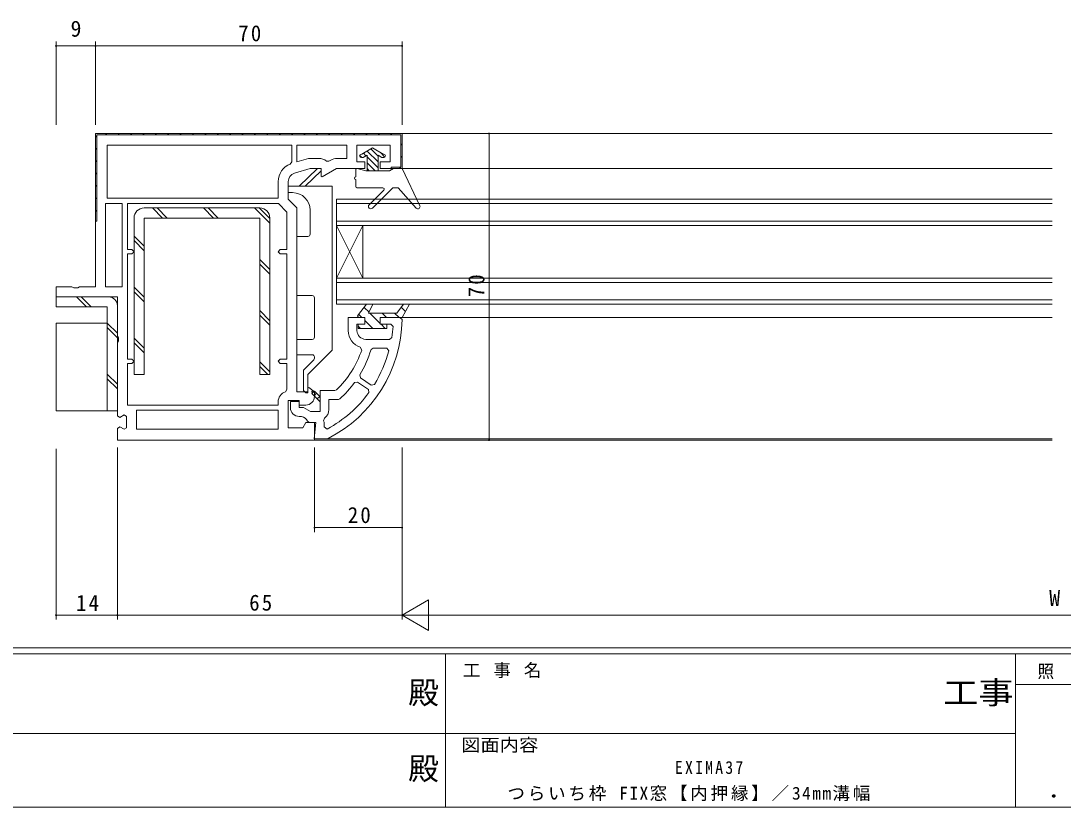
# Model space of a CAD drawing. Units: millimetres on the paper. Extents: x -420 to 373, y -297 to 267.
# Drawn here: x -129.6 to 108.3, y -297 to -117.5 of the extents above; entities that cross this region are included whole.
import ezdxf
from ezdxf.enums import TextEntityAlignment as Align

# ---------------------------------------------------------------- set-up
doc = ezdxf.new("R2010")
doc.units = ezdxf.units.MM
for name, color, linetype, lineweight in [('0-1_YKK_ZWAK', 7, 'Continuous', 9), ('0-3_YKK_12', 2, 'Continuous', 9), ('0-4_YKK_D', 6, 'Continuous', 9), ('0-6_YKK_13', 4, 'Continuous', 9), ('0-7_YKK_11', 7, 'Continuous', 9)]:
    doc.layers.add(name, color=color, linetype=linetype, lineweight=lineweight)
doc.layers.add('0-2_USER1', color=3, linetype='Continuous')
doc.styles.add('ＭＳ ゴシック', font='')
doc.styles.get('ＭＳ ゴシック').set_extended_font_data('MS Gothic')

msp = doc.modelspace()

# ---------------------------------------------------------------- linework, layer by layer
at = {"layer": '0-1_YKK_ZWAK'}
for p, q in [((352.3, -260.6), (-417.7, -260.6)), ((314.5, -262), (-417.7, -262)), ((-32.7, -262), (-32.7, -297)), ((97.5, -262), (97.5, -297)), ((165.684, -268.999), (97.5, -268.999)), ((-160.1, -280.199), (-31.3, -280.199)), ((-31.3, -280.199), (97.5, -280.199)), ((-417.7, -297), (314.5, -297))]:
    msp.add_line(p, q, dxfattribs=at)
at = {"layer": '0-3_YKK_12'}
for p, q in [((105.852, -143.184), (-88.045, -143.184)), ((105.852, -151.184), (-43.07, -151.184)), ((105.852, -158.184), (-57.57, -158.184)), ((-57.57, -182.184), (-57.57, -158.184)), ((105.852, -159.184), (-57.57, -159.184)), ((105.852, -163.184), (-57.57, -163.184)), ((105.852, -164.184), (-57.57, -164.184)), ((-51.57, -164.184), (-57.57, -176.184)), ((-51.57, -176.184), (-57.57, -164.184)), ((-51.57, -164.184), (-51.57, -176.184)), ((105.852, -176.184), (-57.57, -176.184)), ((105.852, -177.184), (-57.57, -177.184)), ((105.852, -181.184), (-57.57, -181.184)), ((105.852, -182.184), (-57.57, -182.184)), ((105.852, -185.184), (-42.747, -185.184)), ((105.852, -213.184), (-63.07, -213.184)), ((105.852, -212.884), (-59.745, -212.884))]:
    msp.add_line(p, q, dxfattribs=at)
at = {"layer": '0-4_YKK_D'}
for p, q in [((-121.57, -141.184), (-121.57, -122.184)), ((-121.57, -123.184), (-112.57, -123.184)), ((-112.57, -141.184), (-112.57, -122.184)), ((-112.57, -141.184), (-112.57, -122.184)), ((-112.57, -123.184), (-42.57, -123.184)), ((-42.57, -141.184), (-42.57, -122.184)), ((-22.725, -143.184), (-22.725, -213.184)), ((-121.57, -215.184), (-121.57, -254.184)), ((-107.57, -214.884), (-107.57, -254.184)), ((-107.57, -215.184), (-107.57, -254.184)), ((-62.57, -214.884), (-62.57, -234.184)), ((-42.57, -214.884), (-42.57, -234.184)), ((-42.57, -214.884), (-42.57, -254.184)), ((-42.57, -214.884), (-42.57, -254.184)), ((-62.57, -233.184), (-42.57, -233.184)), ((-42.57, -253.184), (-36.508, -249.684)), ((-36.508, -256.684), (-36.508, -249.684)), ((-107.57, -253.184), (-121.57, -253.184)), ((-42.57, -253.184), (-107.57, -253.184)), ((-42.57, -253.184), (-36.508, -256.684)), ((-42.57, -253.184), (-30.446, -253.184)), ((250.43, -253.184), (-35.57, -253.184))]:
    msp.add_line(p, q, dxfattribs=at)
for centre, start, end in [((-121.57, -123.184), 0, 180), ((-121.57, -123.184), 180, 0), ((-112.57, -123.184), 0, 180), ((-112.57, -123.184), 0, 180), ((-112.57, -123.184), 180, 0), ((-112.57, -123.184), 180, 0), ((-42.57, -123.184), 0, 180), ((-42.57, -123.184), 180, 0), ((-22.725, -143.184), 90, 270), ((-22.725, -143.184), 270, 90), ((-22.725, -213.184), 90, 270), ((-22.725, -213.184), 270, 90), ((-62.57, -233.184), 0, 180), ((-62.57, -233.184), 180, 0), ((-42.57, -233.184), 0, 180), ((-42.57, -233.184), 180, 0), ((-121.57, -253.184), 0, 180), ((-121.57, -253.184), 180, 0), ((-107.57, -253.184), 0, 180), ((-107.57, -253.184), 0, 180), ((-107.57, -253.184), 180, 0), ((-107.57, -253.184), 180, 0)]:
    msp.add_arc(centre, 0.106, start, end, dxfattribs=at)
at = {"layer": '0-6_YKK_13'}
for p, q in [((-49.32, -146.484), (-51.745, -147.884)), ((-50.549, -147.193), (-48.07, -149.672)), ((-49.695, -146.7), (-48.07, -148.325)), ((-49.32, -146.484), (-46.895, -147.884)), ((-47.532, -147.516), (-46.485, -148.564)), ((-52.257, -148.18), (-51.753, -148.684)), ((-51.745, -147.884), (-51.87, -147.884)), ((-51.638, -148.684), (-51.87, -148.684)), ((-50.57, -148.129), (-51.438, -148.63)), ((-51.403, -147.686), (-50.817, -148.272)), ((-50.57, -148.129), (-50.57, -151.684)), ((-50.57, -148.519), (-48.07, -151.019)), ((-50.57, -149.866), (-48.753, -151.684)), ((-48.07, -148.129), (-47.203, -148.63)), ((-48.07, -148.129), (-48.07, -151.684)), ((-46.77, -148.684), (-47.003, -148.684)), ((-46.77, -147.884), (-46.895, -147.884)), ((-66.048, -155.191), (-61.87, -151.191)), ((-61.07, -151.691), (-64.733, -155.191)), ((-61.87, -151.191), (-61.07, -151.191)), ((-61.07, -151.191), (-61.07, -151.691)), ((-53.17, -153.084), (-53.17, -151.484)), ((-50.87, -151.684), (-52.796, -151.193)), ((-45.436, -151.684), (-50.87, -151.684)), ((-50.57, -151.213), (-50.1, -151.684)), ((-44.57, -151.184), (-45.436, -151.684)), ((-42.57, -151.184), (-44.57, -151.184)), ((-42.57, -151.184), (-38.519, -159.668)), ((-53.17, -155.284), (-53.17, -153.684)), ((-68.57, -155.191), (-68.57, -156.691)), ((-58.57, -155.191), (-68.57, -155.191)), ((-68.57, -156.691), (-67.57, -156.691)), ((-58.57, -192.691), (-58.57, -155.191)), ((-46.95, -155.584), (-52.87, -155.584)), ((-46.738, -156.096), (-50.087, -159.445)), ((-49.309, -160.223), (-44.67, -155.584)), ((-43.47, -155.584), (-44.67, -155.584)), ((-43.47, -155.584), (-39.344, -160.216)), ((-75.07, -160.184), (-101.47, -160.184)), ((-99.572, -160.184), (-97.272, -162.484)), ((-98.511, -160.184), (-96.211, -162.484)), ((-87.905, -160.184), (-85.605, -162.484)), ((-86.843, -160.184), (-84.543, -162.484)), ((-76.238, -160.184), (-72.77, -163.651)), ((-75.176, -160.184), (-72.77, -162.589)), ((-63.57, -160.691), (-63.57, -166.191)), ((-103.77, -162.484), (-103.77, -198.184)), ((-101.47, -162.484), (-75.07, -162.484)), ((-101.47, -198.184), (-101.47, -162.484)), ((-75.07, -162.484), (-75.07, -198.184)), ((-72.77, -198.184), (-72.77, -162.484)), ((-103.77, -166.591), (-101.47, -168.891)), ((-103.77, -167.653), (-101.47, -169.953)), ((-75.07, -171.957), (-72.77, -174.257)), ((-75.07, -173.018), (-72.77, -175.318)), ((-103.77, -178.259), (-101.47, -180.558)), ((-121.57, -180.484), (-121.57, -182.784)), ((-109.57, -180.484), (-121.57, -180.484)), ((-116.905, -180.484), (-114.605, -182.784)), ((-115.843, -180.484), (-113.543, -182.784)), ((-103.77, -179.32), (-101.47, -181.62)), ((-62.57, -180.691), (-62.57, -189.691)), ((-121.57, -182.784), (-109.87, -182.784)), ((-109.87, -182.784), (-109.87, -206.484)), ((-107.57, -206.484), (-107.57, -182.484)), ((-75.07, -183.624), (-72.77, -185.924)), ((-75.07, -184.685), (-72.77, -186.985)), ((-121.57, -186.484), (-109.87, -186.484)), ((-109.87, -186.457), (-107.57, -188.757)), ((-109.87, -187.518), (-107.57, -189.818)), ((-103.77, -189.926), (-101.47, -192.226)), ((-103.77, -190.987), (-101.47, -193.287)), ((-64.07, -198.191), (-58.57, -192.691)), ((-62.717, -194.858), (-65.07, -197.212)), ((-62.57, -194.191), (-62.57, -194.504)), ((-75.07, -195.291), (-72.77, -197.591)), ((-75.07, -196.353), (-73.239, -198.184)), ((-109.87, -198.124), (-107.57, -200.424)), ((-109.87, -199.185), (-107.57, -201.485)), ((-103.77, -198.184), (-101.47, -198.184)), ((-75.07, -198.184), (-72.77, -198.184)), ((-109.87, -206.484), (-107.57, -206.484))]:
    msp.add_line(p, q, dxfattribs=at)
for points in [[(-64.07, -166.691), (-66.57, -166.691), (-66.57, -180.191), (-63.07, -180.191)], [(-121.57, -186.484), (-121.57, -206.484), (-109.87, -206.484)], [(-63.07, -190.191), (-66.57, -190.191), (-66.57, -193.691), (-63.07, -193.691)], [(-65.07, -197.212), (-65.07, -201.891), (-64.57, -202.391), (-64.07, -202.391), (-64.07, -198.191)]]:
    msp.add_lwpolyline(points, dxfattribs=at)
for centre, radius, start, end in [((-51.87, -148.284), 0.4, 90, 270), ((-51.638, -148.284), 0.4, 270, 300), ((-47.003, -148.284), 0.4, 239.99998, 270), ((-46.77, -148.284), 0.4, 270, 90), ((-52.87, -151.484), 0.3, 75.70561, 180), ((-53.17, -153.384), 0.3, 90, 270), ((-67.57, -160.691), 4, 0, 90), ((-52.87, -155.284), 0.3, 180, 270), ((-46.95, -155.884), 0.3, 315, 90), ((-101.47, -162.484), 2.3, 90, 180), ((-75.07, -162.484), 2.3, 0, 90), ((-49.698, -159.834), 0.55, 135, 315), ((-38.97, -159.884), 0.5, 221.69427, 25.52351), ((-64.07, -166.191), 0.5, 270, 0), ((-109.57, -182.484), 2, 0, 90), ((-63.07, -180.691), 0.5, 0, 90), ((-63.07, -189.691), 0.5, 270, 0), ((-63.07, -194.191), 0.5, 0, 90), ((-63.07, -194.504), 0.5, 315, 0)]:
    msp.add_arc(centre, radius, start, end, dxfattribs=at)
at = {"layer": '0-7_YKK_11'}
for p, q in [((-112.57, -143.698), (-112.27, -143.998)), ((-110.257, -143.184), (-109.957, -143.484)), ((-107.428, -143.184), (-107.128, -143.484)), ((-104.6, -143.184), (-104.3, -143.484)), ((-101.771, -143.184), (-101.471, -143.484)), ((-98.943, -143.184), (-98.643, -143.484)), ((-96.115, -143.184), (-95.815, -143.484)), ((-93.286, -143.184), (-92.986, -143.484)), ((-90.458, -143.184), (-90.158, -143.484)), ((-87.629, -143.184), (-87.329, -143.484)), ((-84.801, -143.184), (-84.501, -143.484)), ((-81.972, -143.184), (-81.672, -143.484)), ((-79.144, -143.184), (-78.844, -143.484)), ((-76.316, -143.184), (-76.016, -143.484)), ((-73.487, -143.184), (-73.187, -143.484)), ((-70.659, -143.184), (-70.359, -143.484)), ((-67.83, -143.184), (-67.53, -143.484)), ((-65.002, -143.184), (-64.702, -143.484)), ((-62.173, -143.184), (-61.873, -143.484)), ((-59.345, -143.184), (-59.045, -143.484)), ((-56.517, -143.184), (-56.217, -143.484)), ((-53.688, -143.184), (-53.388, -143.484)), ((-50.86, -143.184), (-50.56, -143.484)), ((-48.031, -143.184), (-47.731, -143.484)), ((-45.203, -143.184), (-44.903, -143.484)), ((-112.57, -146.527), (-112.27, -146.827)), ((-67.77, -145.884), (-109.87, -145.884)), ((-55.17, -145.884), (-66.57, -145.884)), ((-42.87, -145.516), (-42.57, -145.816)), ((-112.57, -149.355), (-112.27, -149.655)), ((-42.87, -148.345), (-42.57, -148.645)), ((-112.57, -152.184), (-112.27, -152.484)), ((-43.07, -151.184), (-45.07, -151.184)), ((-43.16, -150.884), (-42.892, -151.151)), ((-112.57, -155.012), (-112.27, -155.312)), ((-112.57, -157.841), (-112.27, -158.141)), ((-106.47, -178.184), (-106.47, -159.184)), ((-105.27, -159.184), (-70.823, -159.184)), ((-112.57, -160.669), (-112.27, -160.969)), ((-51.226, -182.886), (-50.117, -183.995)), ((-42.76, -182.866), (-41.81, -183.816)), ((-52.449, -184.492), (-51.757, -185.184)), ((-43.789, -184.184), (-50.205, -184.184)), ((-49.928, -184.184), (-47.557, -186.555)), ((-43.07, -185.184), (-47.37, -185.184)), ((-47.1, -184.184), (-46.1, -185.184)), ((-44.271, -184.184), (-43.271, -185.184)), ((-42.57, -185.691), (-43.07, -185.184)), ((-52.57, -187.198), (-52.085, -187.684)), ((-51.07, -185.87), (-49.257, -187.684)), ((-47.441, -186.671), (-46.428, -187.684)), ((-47.37, -186.684), (-45.134, -186.684)), ((-45.134, -186.684), (-44.636, -187.218)), ((-45.418, -190.184), (-50.87, -190.184)), ((-44.924, -189.762), (-45.418, -190.184)), ((-52.109, -191.987), (-51.79, -192.624)), ((-49.661, -192.537), (-49.183, -192.184)), ((-49.183, -192.184), (-46.061, -192.184)), ((-63.269, -202.253), (-62.902, -201.885)), ((-50.15, -202.33), (-50.274, -201.621)), ((-62.661, -203.059), (-62.095, -202.493)), ((-61.954, -203.766), (-61.388, -203.2)), ((-60.32, -208.22), (-60.498, -208.803)), ((-103.17, -210.684), (-70.87, -210.684)), ((-60.379, -210.135), (-59.647, -210.664))]:
    msp.add_line(p, q, dxfattribs=at)
for points in [[(-64.57, -205.184), (-66.07, -205.184), (-66.07, -204.184), (-68.57, -204.184), (-68.57, -210.384), (-65.263, -210.384), (-64.57, -209.184), (-62.57, -209.184), (-62.57, -213.184), (-107.57, -213.184), (-107.57, -210.506), (-107.007, -210.143), (-106.034, -210.725), (-105.47, -210.362), (-105.47, -207.806), (-106.034, -207.443), (-107.007, -208.025), (-107.57, -207.662), (-107.57, -191.05), (-107.32, -190.617), (-107.32, -189.751), (-107.57, -189.318), (-107.57, -180.484), (-121.57, -180.484), (-121.57, -178.184), (-117.936, -178.184), (-117.503, -178.434), (-116.637, -178.434), (-116.204, -178.184), (-112.57, -178.184), (-112.57, -143.184)], [(-112.57, -143.184), (-42.57, -143.184), (-42.57, -151.184), (-47.57, -151.184), (-47.57, -149.684), (-45.27, -149.684), (-45.27, -145.884), (-52.87, -145.884), (-52.87, -149.684), (-51.07, -149.684), (-51.07, -151.184), (-57.57, -151.184), (-60.844, -153.073), (-61.07, -152.943), (-61.07, -151.184), (-63.57, -151.184), (-67.145, -152.256)], [(-43.07, -151.184), (-45.07, -151.184), (-45.07, -150.884), (-42.87, -150.884), (-42.87, -143.484), (-112.27, -143.484), (-112.27, -163.184), (-112.57, -163.184), (-112.57, -143.684)], [(-67.77, -145.884), (-109.87, -145.884), (-109.87, -157.984), (-70.87, -157.984), (-70.87, -154.172)], [(-68.093, -150.15), (-67.77, -149.683), (-67.77, -145.884)], [(-55.17, -145.884), (-66.57, -145.884), (-66.57, -149.682), (-63.908, -148.884), (-61.57, -148.884)], [(-57.436, -148.884), (-55.17, -148.884), (-55.17, -145.884)], [(-59.844, -149.479), (-59.286, -149.518), (-58.836, -149.259)], [(-68.57, -154.172), (-68.57, -158.184), (-66.57, -160.184), (-66.57, -202.184), (-64.07, -202.184), (-64.07, -201.279), (-63.826, -201.162), (-62.57, -202.184), (-62.57, -203.184)], [(-105.27, -159.184), (-70.823, -159.184), (-68.87, -161.136), (-68.87, -169.684), (-70.37, -169.684), (-70.87, -170.184), (-70.37, -170.684), (-68.87, -170.684), (-68.87, -194.684), (-70.37, -194.684), (-70.87, -195.184), (-70.37, -195.684), (-68.87, -195.684), (-68.87, -201.663), (-69.204, -202.135)], [(-70.87, -204.492), (-70.87, -205.184), (-105.27, -205.184), (-105.27, -195.684), (-104.27, -195.684), (-103.77, -195.184), (-104.27, -194.684), (-105.27, -194.684), (-105.27, -170.684), (-104.27, -170.684), (-103.77, -170.184), (-104.27, -169.684), (-105.27, -169.684), (-105.27, -159.184)], [(-51.27, -185.184), (-54.87, -185.184), (-54.87, -188.184)], [(-52.87, -188.184), (-52.87, -186.684), (-51.27, -186.684)], [(-49.183, -192.184), (-46.061, -192.184), (-45.578, -192.815)], [(-48.9, -200.473), (-49.605, -200.625), (-52.094, -198.946), (-52.241, -198.27)], [(-57.564, -201.743), (-57.911, -201.884), (-61.27, -201.884), (-61.27, -206.684), (-63.512, -206.684), (-65.07, -205.784), (-66.07, -205.784), (-66.07, -204.384), (-68.07, -204.384), (-68.07, -205.784)], [(-50.274, -201.621), (-52.763, -199.942), (-53.445, -200.06)], [(-56.786, -203.754), (-57.122, -203.884), (-59.27, -203.884), (-59.27, -206.184)], [(-66.07, -207.784), (-65.628, -207.784), (-65.506, -207.799)], [(-64.179, -208.895), (-63.725, -209.184), (-62.292, -209.184), (-62.616, -212.884), (-59.69, -212.884), (-59.463, -212.829)]]:
    msp.add_lwpolyline(points, dxfattribs=at)
for points in [[(-106.47, -178.184), (-106.47, -159.184), (-110.27, -159.184), (-110.27, -178.184)], [(-43.789, -184.184), (-50.205, -184.184), (-49.274, -182.184), (-50.691, -182.184), (-52.724, -184.854), (-52.552, -185.184), (-51.07, -185.184), (-51.07, -186.684), (-52.57, -186.684), (-52.57, -187.684), (-46.07, -187.684), (-46.07, -186.684), (-47.57, -186.684), (-47.57, -185.184), (-42.57, -185.184), (-40.902, -182.184), (-42.227, -182.184)], [(-63.153, -202.567), (-61.27, -204.449), (-61.27, -203.318), (-62.588, -202.001)], [(-103.17, -210.684), (-70.87, -210.684), (-70.87, -206.384), (-103.17, -206.384)]]:
    msp.add_lwpolyline(points, close=True, dxfattribs=at)
for centre, radius, start, end in [((-61.57, -151.684), 2.8, 51.94031, 90), ((-57.436, -151.684), 2.8, 89.99998, 120), ((-66.57, -154.172), 4.3, 110.74236, 180.00002), ((-66.57, -154.172), 2, 106.69922, 180), ((-73.567, -185.223), 31, 297.06326, 359.1351), ((-73.567, -185.223), 29, 350.99591, 356.05576), ((-50.87, -188.184), 4, 180, 251.96796), ((-50.87, -188.184), 2, 180, 269.99998), ((-73.567, -185.223), 23, 314.09067, 341.23122), ((-73.567, -185.223), 25, 328.54182, 342.98843), ((-73.567, -185.223), 29, 328.27412, 344.82498), ((-68.37, -204.492), 2.5, 109.47121, 179.99997), ((-73.567, -185.223), 25, 312.16278, 323.59714), ((-64.57, -203.184), 2, 270, 359.99998), ((-73.567, -185.223), 29, 298.68439, 323.85017), ((-66.07, -205.784), 2, 180, 269.99998), ((-61.77, -206.184), 2.5, 305.45689, 0.00002), ((-65.992, -209.739), 2, 24.96335, 75.9453), ((-62.838, -209.684), 2.5, 349.59135, 20.61668)]:
    msp.add_arc(centre, radius, start, end, dxfattribs=at)

# ---------------------------------------------------------------- texts
at = {"layer": '0-1_YKK_ZWAK', "color": 2, "style": 'ＭＳ ゴシック'}
for p in [(-41.182, -274.956), (-41.182, -292.278)]:
    msp.add_text('殿', height=5.132, dxfattribs=at).set_placement(p, align=Align.BOTTOM_LEFT)
at = {"layer": '0-1_YKK_ZWAK', "color": 2, "style": 'ＭＳ ゴシック', "width": 1.15}
msp.add_text('工事', height=5.132, dxfattribs=at).set_placement((80.931, -274.956), align=Align.BOTTOM_LEFT)
at = {"layer": '0-1_YKK_ZWAK', "style": 'ＭＳ ゴシック', "width": 1.1}
msp.add_text('図面内容', height=2.933, dxfattribs=at).set_placement((-29.083, -285.148), align=Align.BOTTOM_LEFT)
at = {"layer": '0-1_YKK_ZWAK', "color": 3, "style": 'ＭＳ ゴシック', "width": 1.15}
msp.add_text(' ． ．', height=3.666, dxfattribs=at).set_placement((101.955, -295.946), align=Align.BOTTOM_LEFT)
at = {"layer": '0-1_YKK_ZWAK', "char_height": 2.933, "attachment_point": 7, "style": 'ＭＳ ゴシック'}
for s, insert in [('\\T1.16;工\\~事\\~名', (-28.688, -267.533)), ('\\T1.17;\\W0.95;照\\~\\~査', (102.489, -267.78))]:
    msp.add_mtext(s, dxfattribs=dict(at, insert=insert))
at = {"layer": '0-2_USER1', "color": 7, "char_height": 2.933, "attachment_point": 7, "style": 'ＭＳ ゴシック'}
for s, insert in [('\\T1.28;\\W0.9;EXIMA37\\~', (19.717, -289.449)), ('\\T1.16;つらいち枠\\~FIX窓【内押縁】／34mm溝幅\\~', (-18.523, -295.625))]:
    msp.add_mtext(s, dxfattribs=dict(at, insert=insert))
at = {"layer": '0-4_YKK_D', "color": 3, "style": 'ＭＳ ゴシック'}
for s, p in [('9', (-118.27, -122.184)), ('W', (105.161, -252.184))]:
    msp.add_text(s, height=3.666, dxfattribs=at).set_placement(p, align=Align.BOTTOM_LEFT)
at = {"layer": '0-4_YKK_D', "color": 3, "char_height": 3.666, "attachment_point": 7, "style": 'ＭＳ ゴシック'}
for s, insert in [('\\T1.21;\\W0.95;70', (-79.97, -122.184)), ('\\T1.21;\\W0.95;20', (-54.97, -232.184)), ('\\T1.21;\\W0.95;14', (-117.008, -252.184)), ('\\T1.21;\\W0.95;65', (-77.47, -252.184))]:
    msp.add_mtext(s, dxfattribs=dict(at, insert=insert))
at = {"layer": '0-4_YKK_D', "color": 3, "insert": (-23.725, -180.584), "char_height": 3.666, "attachment_point": 7, "rotation": 90, "style": 'ＭＳ ゴシック'}
msp.add_mtext('\\T1.21;\\W0.95;70', dxfattribs=at)

doc.saveas('drawing.dxf')
